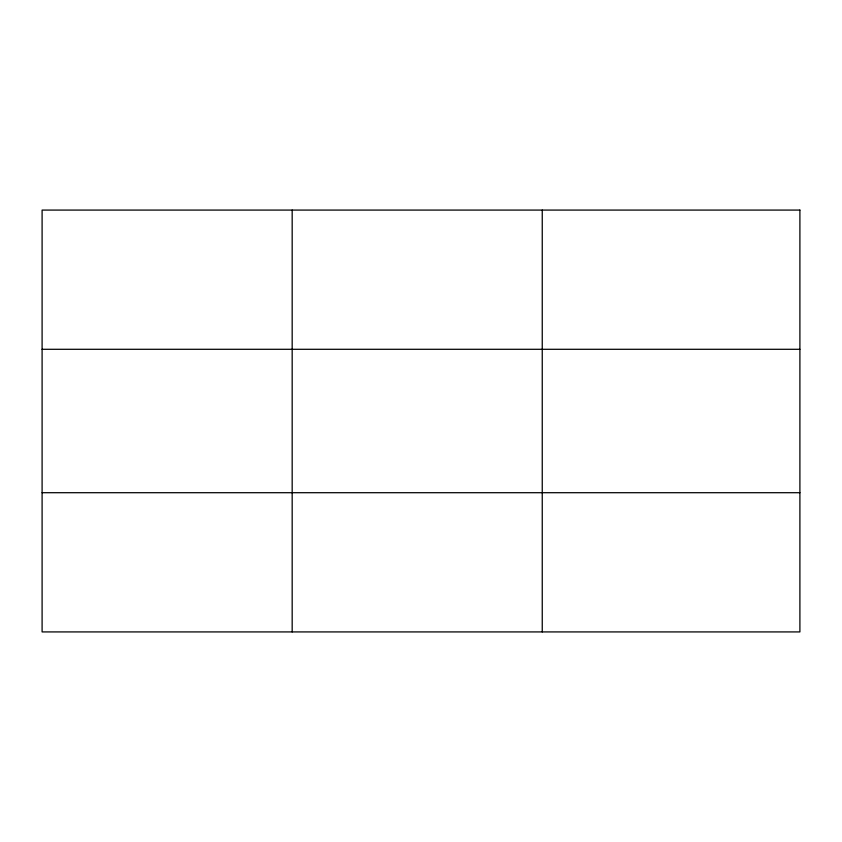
<?xml version="1.0" encoding="UTF-8"?>
<svg xmlns="http://www.w3.org/2000/svg" width="842" height="842" viewBox="0 0 842 842"><rect width="100%" height="100%" fill="white"/><g stroke="black" fill="none" stroke-linecap="round" stroke-linejoin="round"><path stroke-width="1.26" d="M292.174 210.079L292.174 631.921M542.248 210.079L542.248 631.921M42.1 349.293L799.9 349.293M42.1 492.707L799.9 492.707M799.9 210.079L799.9 631.921L42.1 631.921L42.1 210.079L799.9 210.079"/></g></svg>
